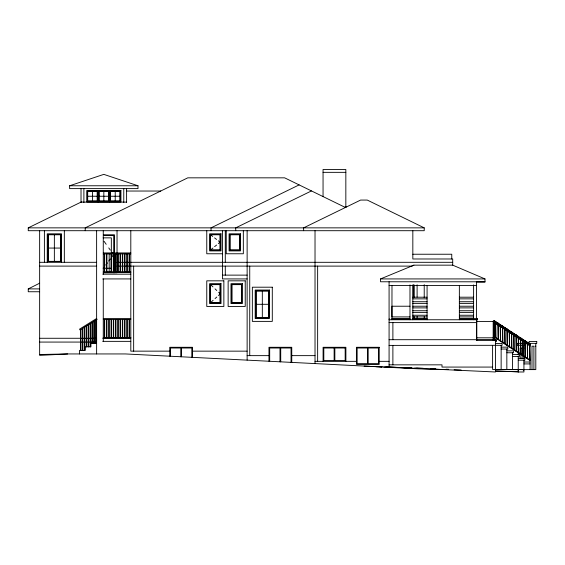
<?xml version="1.0" encoding="UTF-8"?>
<svg xmlns="http://www.w3.org/2000/svg" width="565" height="565" viewBox="0 0 565 565"><rect width="100%" height="100%" fill="white"/><g stroke="black" fill="none" stroke-linecap="round" stroke-linejoin="round"><path stroke-width="0.85" d="M518.232 369.461L518.232 371.982L523.932 371.982L523.932 359.912M391.99 285.572L391.933 319.755L391.933 318.865L409.978 318.865M494.615 322.022L494.29 322.523L530.253 345.999M105.726 265.07L107.371 262.88M108.763 261.03L110.323 258.968M111.934 256.821L113.551 254.674L111.934 252.393M210.568 302.614L220.068 302.614L220.068 284.633L210.568 284.633L210.568 302.614L213.139 300.305M215.053 298.581L216.776 297.028M218.45 295.516L220.301 293.849L218.662 292.296M210.568 249.963L220.068 249.963L220.068 234.772L210.568 234.772L210.568 249.963L212.956 248.007M214.601 246.658L216.572 245.048M218.337 243.6L220.068 242.18M96.869 319.444L80.032 329.967L79.531 329.162L96.594 318.498L96.947 319.444M39.642 291.745L28.25 291.745L28.25 288.899L39.642 283.199M303.631 230.704L303.631 227.857L360.604 200.066L367.25 200.066L424.223 227.857L424.223 230.704L28.25 230.704L28.25 227.857L81.72 201.776M299.118 184.896L211.042 227.857L211.042 230.704M311.463 190.921L235.732 227.857L235.732 230.704M476.45 282.062L484.996 282.062L484.996 278.926L452.713 265.155L413.898 265.155L411.92 266.108L117.033 266.108M484.996 281.794L380.535 281.773L380.535 278.926L413.898 265.155M69.629 185.765L103.812 174.373L138.001 185.765L138.001 188.611L69.629 188.611L69.629 185.765L138.001 185.765M39.642 354.509L67.659 353.944M323.053 172.346L345.837 172.346M126.532 191.034L160.714 191.034M87.688 196.246L97.18 196.246M99.08 196.246L108.579 196.246M110.479 196.246L119.971 196.246M81.021 202.115L126.602 202.115M346.359 207.016L344.459 207.016L284.64 177.834L187.778 177.834L85.223 227.857L85.223 230.704M28.25 227.857L424.223 227.857M103.451 234.772L114.427 234.772L114.427 272.754M103.388 235.485L113.713 235.485L113.713 272.754M103.141 237.858L111.34 237.858L111.34 268.241L103.141 268.241M48.194 248.063L60.533 248.063M103.268 252.929L130.805 252.929M222.44 253.763L206.769 253.763L206.769 230.704M103.268 253.883L130.805 253.883M412.831 254.236L451.76 254.236L451.76 258.982M39.642 262.308L96.622 262.308M117.033 262.308L452.713 262.308M39.642 266.108L96.622 266.108M103.268 271.92L130.805 271.92M103.268 272.281L130.805 272.281M103.388 272.754L117.033 272.754L117.033 230.704M102.752 274.18L130.805 274.18M222.44 275.127L247.131 275.127M102.752 278.926L130.805 278.926M247.131 278.926L222.44 278.926L222.44 230.704M380.535 278.926L484.996 278.926M389.08 285.572L476.45 285.572M28.25 288.899L39.642 288.899M412.831 297.204L427.076 297.204M459.359 297.204L473.604 297.204M412.831 298.864L427.076 298.864M459.359 298.864L473.604 298.864M412.831 301.717L427.076 301.717M459.359 301.717L473.604 301.717M412.831 303.377L427.076 303.377M459.359 303.377L473.604 303.377M256.15 304.295L268.495 304.295M409.978 306.223L391.955 306.223L391.955 316.909L409.978 316.909M412.831 306.223L427.076 306.223M459.359 306.223L473.604 306.223M412.831 307.89L427.076 307.89M459.359 307.89L473.604 307.89M412.831 310.736L427.076 310.736M459.359 310.736L473.604 310.736M412.831 312.396L427.076 312.396M459.359 312.396L473.604 312.396M412.831 315.249L427.076 315.249M459.359 315.249L473.604 315.249M412.831 316.909L427.076 316.909M459.359 316.909L473.604 316.909M103.268 318.49L130.805 318.49M412.831 318.865L427.076 318.865M459.359 318.865L473.604 318.865M476.45 318.865L477.404 318.865L477.404 319.755L389.08 319.755M473.604 318.999L477.404 318.999M389.08 319.07L389.568 319.07L389.568 319.755M391.933 319.041L409.978 319.041M412.831 319.041L427.076 319.041M459.359 319.041L477.404 319.041M103.268 319.444L130.805 319.444M493.309 320.468L494.615 320.468L494.615 340.292M476.45 321.421L494.615 321.421L530.104 344.594M389.08 322.608L476.45 322.608M96.594 337.489L96.622 341.359M103.268 337.482L130.805 337.482M103.268 337.842L130.805 337.842M476.45 337.799L493.309 337.799M39.642 338.273L96.622 338.273M102.752 338.273L130.805 338.273M389.08 339.699L496.395 339.699L496.395 341.599L495.441 341.599M476.45 340.292L496.395 340.292M102.752 341.359L130.805 341.359M39.642 342.072L96.622 342.072M96.622 343.259L90.923 343.259L90.923 346.818L85.223 346.818L85.223 350.378L79.531 350.378L79.531 353.944M495.441 343.421L502.087 343.421L502.087 345.314L389.08 345.399M535.09 346.204L535.804 346.204M501.141 347.136L507.787 347.136L507.787 349.036L501.141 349.036M523.218 348.104L523.932 348.104M506.84 350.858L513.486 350.858L513.486 352.758L506.84 352.758M169.74 351.148L130.805 351.148L130.805 230.704M192.531 351.148L247.131 351.148M512.533 354.58L519.186 354.58L519.186 356.48L512.533 356.48M247.131 355.639L268.968 355.639M291.759 355.639L315.023 355.639M523.218 356.642L523.932 356.642M518.232 358.295L524.878 358.295L524.878 360.195L518.232 360.195M315.023 361.339L356.416 361.339M379.207 361.339L389.08 361.339M523.932 362.017L530.104 362.017M523.932 363.916L530.104 363.916M389.08 364.835L442 364.835L442 367.073L492.595 367.073M381.961 366.671L375.796 366.388M385.436 367.172L389.08 367.172L389.08 281.773M523.932 369.461L492.595 369.461L492.595 345.399M495.441 369.609L535.804 369.609L535.804 343.358M523.218 370.082L523.932 370.082M447.946 369.595L418.531 368.846L125.43 353.944L68.132 353.944L39.642 355.364L39.642 230.704M454.098 369.785L461.125 370.004M495.392 371.085L518.232 371.805L495.441 371.014M381.876 366.826L375.796 366.6L381.961 366.897M386.22 366.982L399.25 367.455M400.988 367.518L411.419 367.9M416.631 368.083L423.432 368.331M433.009 368.684L435.481 368.768M383.72 366.96L411.899 367.985M414.675 368.083L423.453 368.401M430.339 368.655L435.742 368.846M446.06 369.22L448.681 369.319M364.1 366.078L369.948 366.339M371.622 366.417L377.328 366.671M389.08 367.073L495.441 371.982L495.441 339.699M494.615 320.871L530.104 344.064M494.615 321.245L499.686 324.55M501.854 325.97L504.75 327.862M506.198 328.809L513.444 333.534M514.892 334.48L517.787 336.373M519.235 337.319L529.377 343.937M494.615 322.551L529.808 345.533M494.615 336.832L530.104 360.004M494.615 337.404L530.104 360.569M527.202 358.104L527.555 358.344M529.454 359.58L529.808 359.813L529.454 343.64L529.808 360.378M518.176 352.214L518.536 352.454M520.436 353.69L520.789 353.923M522.689 355.159L523.042 355.399M524.942 356.635L525.302 356.868M506.904 344.855L507.257 345.088M509.157 346.324L509.51 346.564M511.41 347.8L511.77 348.033M513.67 349.269L514.023 349.509M515.923 350.745L516.276 350.978M497.878 338.965L498.238 339.198M500.138 340.434L500.491 340.674M502.391 341.91L502.751 342.143M504.644 343.379L505.004 343.619M495.625 337.489L495.985 337.821L495.625 321.549L495.625 337.588M210.568 234.772L212.722 236.453M214.601 237.922L216.572 239.454M218.337 240.831L220.301 242.364M210.568 284.633L212.956 286.893M215.053 288.877L216.776 290.509M104.087 241.333L106.199 244.306M108.763 247.922L110.323 250.118M494.149 321.421L494.333 328.957L494.064 321.421M533.904 369.609L533.904 346.204L532.004 346.204L532.004 369.609M530.104 343.358L530.104 369.609M523.932 345.257L523.932 358.655M522.032 358.358L522.032 348.104L520.132 348.104L520.132 358.358M518.232 345.257L518.232 354.764M518.232 356.48L518.232 371.982M512.533 352.758L512.533 369.609M506.84 349.036L506.84 369.609M501.141 345.314L501.141 369.609M494.417 322.29L494.417 340.292M494.297 322.29L494.333 340.292M493.429 337.955L493.429 340.292M493.351 321.421L493.309 340.292M493.266 321.421L493.266 340.292M476.811 319.755L476.811 340.292M476.45 281.773L476.45 318.999M476.45 319.755L476.45 339.699M473.604 284.915L473.604 319.755M459.359 285.572L459.359 319.755M452.713 265.155L452.713 258.982L412.831 258.982L412.831 230.704M427.076 285.572L427.076 319.755M424.223 284.64L424.223 297.748M424.223 316.555L424.223 319.07M417.104 284.809L417.104 297.098M417.104 316.407L417.104 319.034M414.251 284.986L414.251 297.55M414.251 316.69L414.251 319.281M413.545 284.859L413.545 297.677M413.545 316.668L413.545 319.281M413.305 285.099L413.305 297.444M412.831 284.859L412.831 319.755M409.978 284.915L409.978 319.755M392.887 322.608L392.887 339.699M392.887 345.399L392.887 364.835M345.837 206.825L345.837 169.493L323.053 169.493L323.053 196.571M345.886 361.339L345.886 347.291L323.095 347.291L323.095 361.339M317.636 266.108L317.636 361.339M315.023 230.704L315.023 363.585M291.759 362.398L291.759 347.291L268.968 347.291L268.968 361.24M291.046 362.363L291.046 348.005L280.72 348.005L280.72 361.833M280.007 361.798L280.007 348.005L269.682 348.005L269.682 361.275M262.322 290.996L262.322 317.587M249.737 266.108L249.737 355.639M247.131 230.704L247.131 360.131M243.331 230.704L243.331 253.763L226.24 253.763L226.24 230.704M225.294 230.704L225.294 262.308M225.294 266.108L225.294 275.127M192.531 357.355L192.531 347.291L169.74 347.291L169.74 356.197M191.818 357.355L191.818 348.005L181.485 348.005L181.485 356.79M180.779 356.755L180.779 348.005L170.446 348.005L170.446 356.233M133.651 266.108L133.651 351.148M129.47 253.883L129.47 271.92M129.47 319.444L129.47 337.482M129.117 253.883L129.117 271.92M129.117 319.444L129.117 337.482M127.217 253.883L127.217 271.92M127.217 319.444L127.217 337.482M126.857 253.883L126.857 271.92M126.857 319.444L126.857 337.482M126.602 188.611L126.602 202.581M124.964 253.883L124.964 271.92M124.964 319.444L124.964 337.482M124.604 253.883L124.604 271.92M124.604 319.444L124.604 337.482M123.77 188.611L123.77 202.581M122.704 253.883L122.704 271.92M122.704 319.444L122.704 337.482M122.351 253.883L122.351 271.92M122.351 319.444L122.351 337.482M120.451 253.883L120.451 271.92M120.451 319.444L120.451 337.482M120.091 253.883L120.091 271.92M120.091 319.444L120.091 337.482M118.198 253.883L118.198 271.92M118.198 319.444L118.198 337.482M117.838 253.883L117.838 271.92M117.838 319.444L117.838 337.482M115.938 253.883L115.938 271.92M115.938 319.444L115.938 337.482M115.585 253.883L115.585 271.92M115.585 319.444L115.585 337.482M115.225 191.5L115.225 200.992M113.685 319.444L113.685 337.482M113.332 253.883L113.332 271.92M113.332 319.444L113.332 337.482M111.432 253.883L111.432 271.92M111.432 319.444L111.432 337.482M111.072 253.883L111.072 271.92M111.072 319.444L111.072 337.482M109.525 190.546L109.525 201.945M109.172 253.883L109.172 271.92M109.172 319.444L109.172 337.482M108.819 319.444L108.819 337.482M106.919 253.883L106.919 271.92M106.919 319.444L106.919 337.482M106.566 253.883L106.566 271.92M106.566 319.444L106.566 337.482M104.666 253.883L104.666 271.92M104.666 319.444L104.666 337.482M104.306 253.883L104.306 271.92M104.306 319.444L104.306 337.482M103.833 191.5L103.833 200.992M103.268 230.704L103.268 274.18M103.268 278.926L103.268 341.359M98.133 190.546L98.133 201.945M96.622 230.704L96.622 353.944M96.142 319.896L96.142 343.259M95.789 320.122L95.789 343.259M94.249 321.082L94.249 343.259M93.889 321.308L93.889 343.259M92.434 191.5L92.434 200.992M92.349 322.269L92.349 343.259M91.989 322.495L91.989 343.259M90.449 323.455L90.449 346.818M90.089 323.681L90.089 346.818M88.55 324.642L88.55 346.818M88.189 324.868L88.189 346.818M86.65 325.836L86.65 346.818M86.29 326.054L86.29 346.818M84.75 327.022L84.75 350.378M84.397 327.241L84.397 350.378M83.888 188.611L83.888 202.581M82.85 328.209L82.85 350.378M82.497 328.427L82.497 350.378M81.021 188.611L81.021 202.651M80.95 329.395L80.95 350.378M80.597 329.614L80.597 350.378M64.332 230.704L64.332 262.308M61.486 262.308L61.486 233.818L47.241 233.818L47.241 262.308M54.36 234.772L54.36 261.355M44.395 230.704L44.395 262.308M120.924 190.546L86.735 190.546L86.735 201.945L120.924 201.945L120.924 190.546M97.42 191.26L87.448 191.26L87.448 201.232L97.42 201.232L97.42 191.26M108.812 191.26L98.847 191.26L98.847 201.232L108.812 201.232L108.812 191.26M120.211 191.26L110.239 191.26L110.239 201.232L120.211 201.232L120.211 191.26M97.18 191.5L87.688 191.5L87.688 200.992L97.18 200.992L97.18 191.5M108.579 191.5L99.08 191.5L99.08 200.992L108.579 200.992L108.579 191.5M119.971 191.5L110.479 191.5L110.479 200.992L119.971 200.992L119.971 191.5M221.014 233.818L209.622 233.818L209.622 250.909L221.014 250.909L221.014 233.818M240.478 233.818L229.086 233.818L229.086 250.909L240.478 250.909L240.478 233.818M60.773 234.531L47.954 234.531L47.954 261.595L60.773 261.595L60.773 234.531M220.301 234.531L210.335 234.531L210.335 250.203L220.301 250.203L220.301 234.531M239.772 234.531L229.8 234.531L229.8 250.203L239.772 250.203L239.772 234.531M60.533 234.772L48.194 234.772L48.194 261.355L60.533 261.355L60.533 234.772M239.532 234.772L230.033 234.772L230.033 249.963L239.532 249.963L239.532 234.772M223.86 280.833L206.769 280.833L206.769 306.47L223.86 306.47L223.86 280.833M245.231 280.833L228.14 280.833L228.14 306.47L245.231 306.47L245.231 280.833M221.014 283.679L209.622 283.679L209.622 303.567L221.014 303.567L221.014 283.679M242.378 283.679L230.986 283.679L230.986 303.567L242.378 303.567L242.378 283.679M220.301 284.393L210.335 284.393L210.335 302.854L220.301 302.854L220.301 284.393M241.665 284.393L231.699 284.393L231.699 302.854L241.665 302.854L241.665 284.393M241.432 284.633L231.933 284.633L231.933 302.614L241.432 302.614L241.432 284.633M272.295 287.204L252.35 287.204L252.35 321.386L272.295 321.386L272.295 287.204M269.441 290.05L255.196 290.05L255.196 318.54L269.441 318.54L269.441 290.05M268.728 290.763L255.91 290.763L255.91 317.827L268.728 317.827L268.728 290.763M268.495 290.996L256.15 290.996L256.15 317.587L268.495 317.587L268.495 290.996M536.75 341.458L529.151 341.458L529.151 343.358L536.75 343.358L536.75 341.458M524.878 343.358L517.286 343.358L517.286 345.257L524.878 345.257L524.878 343.358M379.207 347.291L356.416 347.291L356.416 364.39L379.207 364.39L379.207 347.291M334.134 348.005L323.809 348.005L323.809 360.625L334.134 360.625L334.134 348.005M345.173 348.005L334.847 348.005L334.847 360.625L345.173 360.625L345.173 348.005M367.455 348.005L357.129 348.005L357.129 363.676L367.455 363.676L367.455 348.005M378.493 348.005L368.168 348.005L368.168 363.676L378.493 363.676L378.493 348.005M498.238 323.258L497.878 323.025L498.238 339.325L498.238 323.258M500.491 324.727L500.138 324.494L500.491 340.829L500.491 324.727M502.751 326.203L502.391 325.97L502.751 342.334L502.751 326.203M505.004 327.672L504.644 327.439L505.004 343.838L505.004 327.672M507.257 329.148L506.904 328.915L507.257 345.342L507.257 329.148M509.51 330.617L509.157 330.384L509.51 346.846L509.51 330.617M511.77 332.093L511.41 331.86L511.77 348.351L511.77 332.093M514.023 333.562L513.67 333.329L514.023 349.848L514.023 333.562M516.276 335.038L515.923 334.805L516.276 351.352L516.276 335.038M518.536 336.507L518.176 336.274L518.536 352.857L518.536 336.507M520.789 337.983L520.436 337.75L520.789 354.361L520.789 337.983M523.042 339.452L522.689 339.219L523.042 355.865L523.042 339.452M525.302 340.928L524.942 340.695L525.302 357.37L525.302 340.928M527.555 342.397L527.202 342.164L527.555 358.874L527.555 342.397"/></g></svg>
